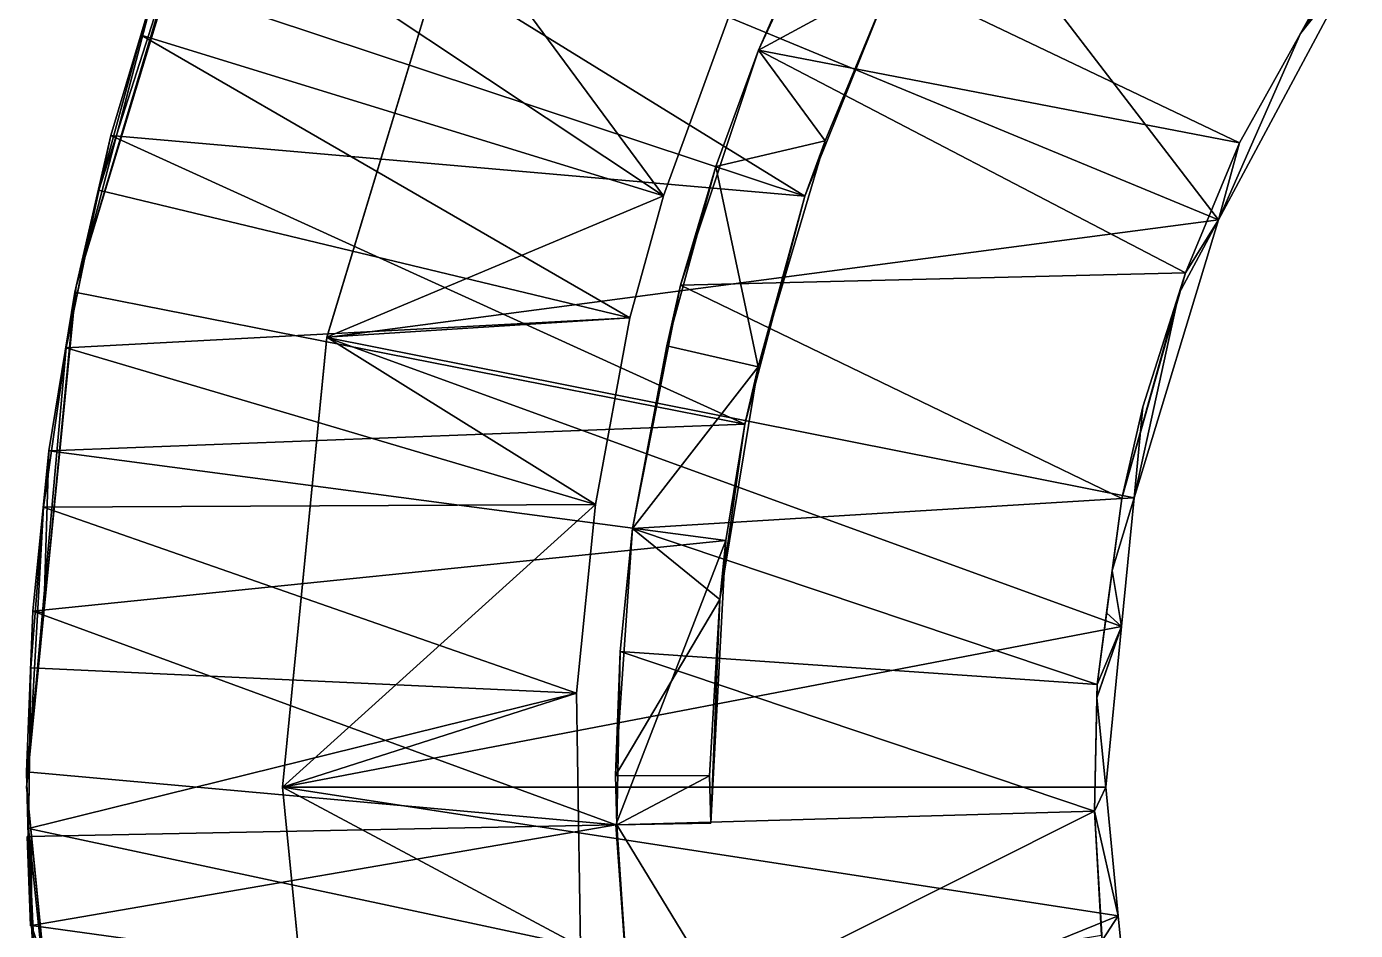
# Model space of a CAD drawing. Header units: metres. Extents: x -45 to 15, y -73 to -13.
# Drawn here: x -45 to -29.43, y -44.68 to -34.09 of the extents above; entities that cross this region are included whole.
import ezdxf

# ---------------------------------------------------------------- set-up
doc = ezdxf.new("R2010")
doc.units = ezdxf.units.M

msp = doc.modelspace()

# ---------------------------------------------------------------- linework, layer by layer
for points in [[(-39.946728, -32.666527, 28.999001), (-37.450855, -27.998766, 28.999001), (-31.037455, -36.356941, 43)], [(-29.432938, -33.356186, 43), (-31.037455, -36.356941, 43), (-37.450855, -27.998766, 28.999001)], [(-42.736259, -31.582499, 43), (-44.338165, -36.863998, 43), (-42.827999, -31.791, 43)], [(-44.338165, -36.863998, 43), (-42.736259, -31.582499, 43), (-42.817101, -31.84903, 18.1)], [(-43.476002, -33.560001, 43), (-42.827999, -31.791, 43), (-44.338165, -36.863998, 43)], [(-42.817101, -31.84903, 18.1), (-44.321033, -36.807518, 18.1), (-44.338165, -36.863998, 43)], [(-42.817101, -31.84903, 18.1), (-44.155998, -36.009998, 18.1), (-44.321033, -36.807518, 18.1)], [(-42.817101, -31.84903, 18.1), (-43.659, -34.192001, 18.1), (-44.155998, -36.009998, 18.1)], [(-43.659, -34.192001, 18.1), (-42.817101, -31.84903, 18.1), (-43.049, -32.409, 18.1)], [(-43.476002, -33.560001, 46), (-35.882999, -36.077, 46), (-42.827999, -31.791, 46)], [(-34.851002, -33.514999, 46), (-42.827999, -31.791, 46), (-35.882999, -36.077, 46)], [(-43.659, -34.192001, 11), (-43.049, -32.409, 11), (-37.541, -36.073002, 11)], [(-43.049, -32.409, 11), (-43.659, -34.192001, 11), (-43.659, -34.192001, 18.1)], [(-43.049, -32.409, 18.1), (-43.049, -32.409, 11), (-43.659, -34.192001, 18.1)], [(-36.778, -33.986, 11), (-37.541, -36.073002, 11), (-43.049, -32.409, 11)], [(-35.509998, -32.396, 49.849998), (-36.426998, -34.368999, 49.849998), (-36.426998, -34.368999, 50.599998)], [(-35.509998, -32.396, 49.849998), (-36.426998, -34.368999, 50.599998), (-35.842999, -33.041, 50.599998)], [(-34.851002, -33.514999, 49.099998), (-36.426998, -34.368999, 49.849998), (-35.509998, -32.396, 49.849998)], [(-39.948002, -32.666, 28.999001), (-39.946728, -32.666527, 28.999001), (-41.484001, -37.731998, 28.999001)], [(-41.484001, -37.731998, 28.999001), (-39.978928, -32.768002, 18.1), (-39.948002, -32.666, 28.999001)], [(-39.946728, -32.666527, 28.999001), (-41.482651, -37.732269, 28.999001), (-41.484001, -37.731998, 28.999001)], [(-31.037455, -36.356941, 43), (-41.482651, -37.732269, 28.999001), (-39.946728, -32.666527, 28.999001)], [(-41.484001, -37.731998, 18.1), (-39.978928, -32.768002, 18.1), (-41.484001, -37.731998, 28.999001)], [(-41.484001, -37.731998, 18.1), (-37.541, -36.073002, 18.1), (-39.978928, -32.768002, 18.1)], [(-36.778, -33.986, 18.1), (-39.978928, -32.768002, 18.1), (-37.541, -36.073002, 18.1)], [(-36.426998, -34.368999, 50.599998), (-30.790001, -35.455002, 50.599998), (-35.842999, -33.041, 50.599998)], [(-30.790001, -35.455002, 50.599998), (-29.719999, -33.535, 50.599998), (-35.842999, -33.041, 50.599998)], [(-29.432938, -33.356186, 43), (-30.075085, -34.172161, 43), (-31.037455, -36.356941, 43)], [(-30.075085, -34.172161, 43), (-29.432938, -33.356186, 43), (-30.016962, -34.067867, 43)], [(-44.013, -35.367001, 43), (-43.476002, -33.560001, 43), (-44.338165, -36.863998, 43)], [(-43.476002, -33.560001, 46), (-44.013, -35.367001, 46), (-35.882999, -36.077, 46)], [(-44.013, -35.367001, 43), (-44.013, -35.367001, 46), (-43.476002, -33.560001, 46)], [(-44.013, -35.367001, 43), (-43.476002, -33.560001, 46), (-43.476002, -33.560001, 43)], [(-34.851002, -33.514999, 49.099998), (-35.645, -35.429001, 49.099998), (-36.426998, -34.368999, 49.849998)], [(-35.882999, -36.077, 46), (-35.645, -35.429001, 49.099998), (-34.851002, -33.514999, 46)], [(-35.645, -35.429001, 49.099998), (-34.851002, -33.514999, 49.099998), (-34.851002, -33.514999, 46)], [(-29.719999, -33.535, 50.599998), (-30.790001, -35.455002, 50.599998), (-30.075085, -34.172161, 43)], [(-29.719999, -33.535, 50.599998), (-30.075085, -34.172161, 43), (-30.016962, -34.067867, 43)], [(-36.778, -33.986, 18.1), (-37.541, -36.073002, 18.1), (-37.541, -36.073002, 11)], [(-36.778, -33.986, 18.1), (-37.541, -36.073002, 11), (-36.778, -33.986, 11)], [(-44.155998, -36.009998, 18.1), (-43.659, -34.192001, 18.1), (-44.155998, -36.009998, 11)], [(-43.659, -34.192001, 11), (-44.155998, -36.009998, 11), (-43.659, -34.192001, 18.1)], [(-43.659, -34.192001, 11), (-37.931999, -37.502998, 11), (-44.155998, -36.009998, 11)], [(-37.541, -36.073002, 11), (-37.931999, -37.502998, 11), (-43.659, -34.192001, 11)], [(-30.075085, -34.172161, 43), (-30.790001, -35.455002, 43), (-31.037455, -36.356941, 43)], [(-30.790001, -35.455002, 43), (-30.075085, -34.172161, 43), (-30.790001, -35.455002, 50.599998)], [(-37.34, -37.122002, 50.599998), (-36.426998, -34.368999, 50.599998), (-36.926998, -35.730999, 49.849998)], [(-36.426998, -34.368999, 50.599998), (-37.34, -37.122002, 50.599998), (-31.422001, -36.977001, 50.599998)], [(-36.426998, -34.368999, 49.849998), (-36.926998, -35.730999, 49.849998), (-36.426998, -34.368999, 50.599998)], [(-35.645, -35.429001, 49.099998), (-36.926998, -35.730999, 49.849998), (-36.426998, -34.368999, 49.849998)], [(-31.422001, -36.977001, 50.599998), (-30.790001, -35.455002, 50.599998), (-36.426998, -34.368999, 50.599998)], [(-44.435001, -37.203999, 46), (-44.013, -35.367001, 46), (-44.415367, -37.118538, 43.000999)], [(-44.013, -35.367001, 46), (-44.435001, -37.203999, 46), (-36.585999, -38.749001, 46)], [(-44.415367, -37.118538, 43), (-44.013, -35.367001, 43), (-44.338165, -36.863998, 43)], [(-44.013, -35.367001, 43), (-44.415367, -37.118538, 43.000999), (-44.013, -35.367001, 46)], [(-44.415367, -37.118538, 43), (-44.415367, -37.118538, 43.000999), (-44.013, -35.367001, 43)], [(-36.585999, -38.749001, 46), (-35.882999, -36.077, 46), (-44.013, -35.367001, 46)], [(-35.645, -35.429001, 49.099998), (-36.431, -38.076, 49.099998), (-36.926998, -35.730999, 49.849998)], [(-36.431, -38.076, 49.099998), (-35.645, -35.429001, 49.099998), (-35.882999, -36.077, 46)], [(-31.422001, -36.977001, 43), (-31.037455, -36.356941, 43), (-30.790001, -35.455002, 43)], [(-31.422001, -36.977001, 43), (-30.790001, -35.455002, 43), (-30.790001, -35.455002, 50.599998)], [(-30.790001, -35.455002, 50.599998), (-31.422001, -36.977001, 50.599998), (-31.422001, -36.977001, 43)], [(-36.926998, -35.730999, 49.849998), (-37.501999, -37.830002, 49.849998), (-37.34, -37.122002, 50.599998)], [(-36.926998, -35.730999, 49.849998), (-36.431, -38.076, 49.099998), (-37.501999, -37.830002, 49.849998)], [(-44.155998, -36.009998, 11), (-44.537998, -37.855999, 11), (-44.321033, -36.807518, 18)], [(-44.155998, -36.009998, 11), (-37.931999, -37.502998, 11), (-44.537998, -37.855999, 11)], [(-44.321033, -36.807518, 18.1), (-44.155998, -36.009998, 18.1), (-44.321033, -36.807518, 18)], [(-44.155998, -36.009998, 11), (-44.321033, -36.807518, 18), (-44.155998, -36.009998, 18.1)], [(-37.541, -36.073002, 18.1), (-41.484001, -37.731998, 18.1), (-37.931999, -37.502998, 18.1)], [(-37.541, -36.073002, 18.1), (-37.931999, -37.502998, 18.1), (-37.931999, -37.502998, 11)], [(-37.541, -36.073002, 18.1), (-37.931999, -37.502998, 11), (-37.541, -36.073002, 11)], [(-36.585999, -38.749001, 46), (-36.431, -38.076, 49.099998), (-35.882999, -36.077, 46)], [(-32.024849, -39.613544, 43), (-41.482651, -37.732269, 28.999001), (-31.037455, -36.356941, 43)], [(-31.500832, -37.223545, 43), (-32.024849, -39.613544, 43), (-31.037455, -36.356941, 43)], [(-31.422001, -36.977001, 43), (-31.500832, -37.223545, 43), (-31.037455, -36.356941, 43)], [(-44.453766, -37.448944, 18), (-44.321033, -36.807518, 18), (-44.537998, -37.855999, 11)], [(-44.424, -37.146999, 18), (-44.321033, -36.807518, 18), (-44.453766, -37.448944, 18)], [(-44.424, -37.146999, 18), (-44.321033, -36.807518, 18.1), (-44.321033, -36.807518, 18)], [(-44.424, -37.146999, 18), (-44.424, -37.146999, 43.000999), (-44.321033, -36.807518, 18.1)], [(-44.415367, -37.118538, 43), (-44.321033, -36.807518, 18.1), (-44.424, -37.146999, 43.000999)], [(-44.415367, -37.118538, 43), (-44.338165, -36.863998, 43), (-44.321033, -36.807518, 18.1)], [(-32.171001, -39.618999, 50.599998), (-31.422001, -36.977001, 50.599998), (-37.34, -37.122002, 50.599998)], [(-31.422001, -36.977001, 43), (-32.171001, -39.618999, 50.599998), (-31.500832, -37.223545, 43)], [(-31.422001, -36.977001, 43), (-31.422001, -36.977001, 50.599998), (-32.171001, -39.618999, 50.599998)], [(-44.425575, -37.162968, 43), (-44.799892, -40.959999, 43), (-44.435001, -37.203999, 43)], [(-44.799892, -40.959999, 43), (-44.425575, -37.162968, 43), (-44.453766, -37.448944, 18.1)], [(-44.741001, -39.063, 43), (-44.435001, -37.203999, 43), (-44.799892, -40.959999, 43)], [(-44.435001, -37.203999, 43), (-44.741001, -39.063, 43), (-44.741001, -39.063, 46)], [(-44.435001, -37.203999, 43), (-44.741001, -39.063, 46), (-44.435001, -37.203999, 46)], [(-44.435001, -37.203999, 46), (-44.741001, -39.063, 46), (-36.585999, -38.749001, 46)], [(-44.453766, -37.448944, 18), (-44.453766, -37.448944, 18.1), (-44.424, -37.146999, 18)], [(-44.424, -37.146999, 18), (-44.453766, -37.448944, 18.1), (-44.424, -37.146999, 43.000999)], [(-44.425575, -37.162968, 43), (-44.424, -37.146999, 43.000999), (-44.453766, -37.448944, 18.1)], [(-44.425575, -37.162968, 43.000999), (-44.435001, -37.203999, 46), (-44.415367, -37.118538, 43.000999)], [(-44.435001, -37.203999, 43), (-44.435001, -37.203999, 46), (-44.425575, -37.162968, 43.000999)], [(-44.435001, -37.203999, 43), (-44.425575, -37.162968, 43.000999), (-44.425575, -37.162968, 43)], [(-44.415367, -37.118538, 43.000999), (-44.424, -37.146999, 43.000999), (-44.425575, -37.162968, 43.000999)], [(-44.424, -37.146999, 43.000999), (-44.425575, -37.162968, 43), (-44.425575, -37.162968, 43.000999)], [(-44.415367, -37.118538, 43.000999), (-44.415367, -37.118538, 43), (-44.424, -37.146999, 43.000999)], [(-32.171001, -39.618999, 50.599998), (-37.34, -37.122002, 50.599998), (-37.901001, -39.969002, 50.599998)], [(-37.34, -37.122002, 50.599998), (-37.501999, -37.830002, 49.849998), (-37.901001, -39.969002, 50.599998)], [(-31.924, -38.547001, 43), (-31.500832, -37.223545, 43), (-32.171001, -39.618999, 50.599998)], [(-31.500832, -37.223545, 43), (-31.924, -38.547001, 43), (-32.024849, -39.613544, 43)], [(-44.967266, -42.657822, 18.1), (-44.799892, -40.959999, 43), (-44.453766, -37.448944, 18.1)], [(-44.453766, -37.448944, 18.1), (-44.537998, -37.855999, 18.1), (-44.967266, -42.657822, 18.1)], [(-44.537998, -37.855999, 11), (-44.537998, -37.855999, 18.1), (-44.453766, -37.448944, 18)], [(-44.453766, -37.448944, 18.1), (-44.453766, -37.448944, 18), (-44.537998, -37.855999, 18.1)], [(-38.337002, -39.688999, 11), (-44.537998, -37.855999, 11), (-37.931999, -37.502998, 11)], [(-37.931999, -37.502998, 18.1), (-41.484001, -37.731998, 18.1), (-38.337002, -39.688999, 18.1)], [(-37.931999, -37.502998, 18.1), (-38.337002, -39.688999, 18.1), (-38.337002, -39.688999, 11)], [(-37.931999, -37.502998, 18.1), (-38.337002, -39.688999, 11), (-37.931999, -37.502998, 11)], [(-42.002998, -43, 28.999001), (-41.484001, -37.731998, 28.999001), (-42.001595, -42.999733, 28.999001)], [(-41.484001, -37.731998, 28.999001), (-42.002998, -43, 28.999001), (-41.484001, -37.731998, 18.1)], [(-42.002998, -43, 18.1), (-41.484001, -37.731998, 18.1), (-42.002998, -43, 28.999001)], [(-41.484001, -37.731998, 18.1), (-42.002998, -43, 18.1), (-38.337002, -39.688999, 18.1)], [(-41.482651, -37.732269, 28.999001), (-42.001595, -42.999733, 28.999001), (-41.484001, -37.731998, 28.999001)], [(-42.001595, -42.999733, 28.999001), (-41.482651, -37.732269, 28.999001), (-32.173111, -41.118458, 43)], [(-32.024849, -39.613544, 43), (-32.173111, -41.118458, 43), (-41.482651, -37.732269, 28.999001)], [(-36.431, -38.076, 49.099998), (-37.901001, -39.969002, 49.849998), (-37.501999, -37.830002, 49.849998)], [(-37.901001, -39.969002, 50.599998), (-37.501999, -37.830002, 49.849998), (-37.901001, -39.969002, 49.849998)], [(-44.803001, -39.722, 18.1), (-44.967266, -42.657822, 18.1), (-44.537998, -37.855999, 18.1)], [(-44.803001, -39.722, 18.1), (-44.537998, -37.855999, 11), (-44.803001, -39.722, 11)], [(-44.537998, -37.855999, 18.1), (-44.537998, -37.855999, 11), (-44.803001, -39.722, 18.1)], [(-44.537998, -37.855999, 11), (-38.337002, -39.688999, 11), (-44.803001, -39.722, 11)], [(-36.431, -38.076, 49.099998), (-36.879002, -40.800999, 49.099998), (-37.901001, -39.969002, 49.849998)], [(-36.431, -38.076, 49.099998), (-36.585999, -38.749001, 46), (-36.879002, -40.800999, 49.099998)], [(-31.924, -38.547001, 43), (-32.171001, -39.618999, 43), (-32.024849, -39.613544, 43)], [(-32.171001, -39.618999, 50.599998), (-32.171001, -39.618999, 43), (-31.924, -38.547001, 43)], [(-36.810001, -40.112999, 46), (-36.585999, -38.749001, 46), (-44.741001, -39.063, 46)], [(-36.810001, -40.112999, 46), (-36.879002, -40.800999, 49.099998), (-36.585999, -38.749001, 46)], [(-44.741001, -39.063, 43), (-44.799892, -40.959999, 43), (-44.929001, -40.938999, 43)], [(-44.741001, -39.063, 46), (-44.929001, -40.938999, 46), (-36.810001, -40.112999, 46)], [(-44.741001, -39.063, 46), (-44.741001, -39.063, 43), (-44.929001, -40.938999, 43)], [(-44.741001, -39.063, 46), (-44.929001, -40.938999, 43), (-44.929001, -40.938999, 46)], [(-38.557999, -41.901001, 11), (-44.803001, -39.722, 11), (-38.337002, -39.688999, 11)], [(-38.557999, -41.901001, 18.1), (-38.337002, -39.688999, 18.1), (-42.002998, -43, 18.1)], [(-38.557999, -41.901001, 11), (-38.337002, -39.688999, 11), (-38.557999, -41.901001, 18.1)], [(-38.337002, -39.688999, 18.1), (-38.557999, -41.901001, 18.1), (-38.337002, -39.688999, 11)], [(-32.171001, -39.618999, 50.599998), (-37.901001, -39.969002, 50.599998), (-32.459, -41.797001, 50.599998)], [(-32.171001, -39.618999, 50.599998), (-32.459, -41.797001, 50.599998), (-32.282757, -40.464172, 43)], [(-32.282757, -40.464172, 43), (-32.024849, -39.613544, 43), (-32.171001, -39.618999, 43)], [(-32.024849, -39.613544, 43), (-32.282757, -40.464172, 43), (-32.173111, -41.118458, 43)], [(-32.171001, -39.618999, 50.599998), (-32.282757, -40.464172, 43), (-32.171001, -39.618999, 43)], [(-44.967266, -42.657822, 18.1), (-44.803001, -39.722, 18.1), (-44.951, -41.601002, 18.1)], [(-44.951, -41.601002, 18.1), (-44.803001, -39.722, 18.1), (-44.951, -41.601002, 11)], [(-44.803001, -39.722, 11), (-44.951, -41.601002, 11), (-44.803001, -39.722, 18.1)], [(-44.803001, -39.722, 11), (-38.557999, -41.901001, 11), (-44.951, -41.601002, 11)], [(-36.879002, -40.800999, 49.099998), (-38.099998, -42.862999, 49.849998), (-37.901001, -39.969002, 49.849998)], [(-38.099998, -42.862999, 49.849998), (-38.046001, -41.412998, 50.599998), (-37.901001, -39.969002, 49.849998)], [(-38.046001, -41.412998, 50.599998), (-32.459, -41.797001, 50.599998), (-37.901001, -39.969002, 50.599998)], [(-38.046001, -41.412998, 50.599998), (-37.901001, -39.969002, 50.599998), (-37.901001, -39.969002, 49.849998)], [(-38.096001, -43.443001, 46), (-36.810001, -40.112999, 46), (-44.929001, -40.938999, 46)], [(-36.986, -43.422001, 46), (-36.810001, -40.112999, 46), (-38.096001, -43.443001, 46)], [(-36.810001, -40.112999, 46), (-36.986, -43.422001, 46), (-36.879002, -40.800999, 49.099998)], [(-32.348324, -40.959999, 43), (-32.282757, -40.464172, 43), (-32.459, -41.797001, 50.599998)], [(-32.348324, -40.959999, 43), (-32.173111, -41.118458, 43), (-32.282757, -40.464172, 43)], [(-45.000999, -42.821999, 46), (-38.096001, -43.443001, 46), (-44.929001, -40.938999, 46)], [(-44.929001, -40.938999, 46), (-44.929001, -40.938999, 43), (-45.000999, -42.821999, 46)], [(-44.799892, -40.959999, 43), (-45.000999, -42.821999, 43), (-44.929001, -40.938999, 43)], [(-45.000999, -42.821999, 43), (-45.000999, -42.821999, 46), (-44.929001, -40.938999, 43)], [(-38.099998, -42.862999, 49.849998), (-36.879002, -40.800999, 49.099998), (-37, -42.868999, 49.099998)], [(-36.879002, -40.800999, 49.099998), (-36.986, -43.422001, 46), (-37, -42.868999, 49.099998)], [(-44.799892, -40.959999, 43), (-44.997429, -42.963764, 43), (-45.000999, -42.821999, 43)], [(-44.997429, -42.963764, 43), (-44.799892, -40.959999, 43), (-44.967266, -42.657822, 18.1)], [(-32.459, -41.797001, 43), (-32.173111, -41.118458, 43), (-32.348324, -40.959999, 43)], [(-32.459, -41.797001, 43), (-32.348324, -40.959999, 43), (-32.459, -41.797001, 50.599998)], [(-32.173111, -41.118458, 43), (-32.358837, -43, 43), (-42.001595, -42.999733, 28.999001)], [(-32.173111, -41.118458, 43), (-32.462296, -41.954788, 43), (-32.358837, -43, 43)], [(-32.462296, -41.954788, 43), (-32.173111, -41.118458, 43), (-32.462212, -41.950733, 43)], [(-32.462212, -41.950733, 43), (-32.173111, -41.118458, 43), (-32.459, -41.797001, 43)], [(-38.099998, -42.862999, 49.849998), (-38.084999, -43.443001, 50.599998), (-38.046001, -41.412998, 50.599998)], [(-38.084999, -43.443001, 50.599998), (-32.490002, -43.280998, 50.599998), (-38.046001, -41.412998, 50.599998)], [(-32.459, -41.797001, 50.599998), (-38.046001, -41.412998, 50.599998), (-32.490002, -43.280998, 50.599998)], [(-44.951, -41.601002, 11), (-44.98, -43.485001, 11), (-44.967266, -42.657822, 18)], [(-44.98, -43.485001, 11), (-44.951, -41.601002, 11), (-38.557999, -41.901001, 11)], [(-44.967266, -42.657822, 18.1), (-44.951, -41.601002, 18.1), (-44.967266, -42.657822, 18)], [(-44.951, -41.601002, 11), (-44.967266, -42.657822, 18), (-44.951, -41.601002, 18.1)], [(-32.459, -41.797001, 50.599998), (-32.490002, -43.280998, 50.599998), (-32.462296, -41.954788, 43)], [(-32.459, -41.797001, 50.599998), (-32.462296, -41.954788, 43), (-32.462212, -41.950733, 43)], [(-32.459, -41.797001, 50.599998), (-32.462212, -41.950733, 43), (-32.459, -41.797001, 43)], [(-38.557999, -41.901001, 11), (-38.509998, -44.863998, 11), (-44.98, -43.485001, 11)], [(-38.557999, -41.901001, 18.1), (-42.002998, -43, 18.1), (-38.509998, -44.863998, 18.1)], [(-38.557999, -41.901001, 18.1), (-38.509998, -44.863998, 18.1), (-38.509998, -44.863998, 11)], [(-38.557999, -41.901001, 18.1), (-38.509998, -44.863998, 11), (-38.557999, -41.901001, 11)], [(-32.490002, -43.280998, 43), (-32.358837, -43, 43), (-32.462296, -41.954788, 43)], [(-32.490002, -43.280998, 43), (-32.462296, -41.954788, 43), (-32.490002, -43.280998, 50.599998)], [(-45.000999, -43, 18), (-44.967266, -42.657822, 18), (-44.976379, -43.249752, 18)], [(-44.967266, -42.657822, 18.1), (-44.967266, -42.657822, 18), (-45.000999, -43, 18)], [(-45.000999, -43, 18), (-45.000999, -43, 43.000999), (-44.967266, -42.657822, 18.1)], [(-44.997429, -42.963764, 43), (-44.967266, -42.657822, 18.1), (-45.000999, -43, 43.000999)], [(-44.976379, -43.249752, 18), (-44.967266, -42.657822, 18), (-44.98, -43.485001, 11)], [(-44.981998, -43.576, 46), (-38.096001, -43.443001, 46), (-45.000999, -42.821999, 46)], [(-45.000999, -42.821999, 46), (-44.997429, -42.963764, 43.000999), (-44.994976, -43.061123, 43.000999)], [(-45.000999, -42.821999, 46), (-44.994976, -43.061123, 43.000999), (-44.981998, -43.576, 46)], [(-45.000999, -42.821999, 46), (-45.000999, -42.821999, 43), (-44.997429, -42.963764, 43.000999)], [(-44.997429, -42.963764, 43), (-44.997429, -42.963764, 43.000999), (-45.000999, -42.821999, 43)], [(-44.997429, -42.963764, 43.000999), (-45.000999, -43, 43.000999), (-44.994976, -43.061123, 43.000999)], [(-44.997429, -42.963764, 43.000999), (-44.997429, -42.963764, 43), (-45.000999, -43, 43.000999)], [(-37, -42.868999, 49.099998), (-38.084999, -43.443001, 49.849998), (-38.099998, -42.862999, 49.849998)], [(-38.084999, -43.443001, 49.849998), (-38.084999, -43.443001, 50.599998), (-38.099998, -42.862999, 49.849998)], [(-37, -42.868999, 49.099998), (-36.986, -43.422001, 49.099998), (-38.084999, -43.443001, 49.849998)], [(-37, -42.868999, 49.099998), (-36.986, -43.422001, 46), (-36.986, -43.422001, 49.099998)], [(-44.976379, -43.249752, 18), (-44.976379, -43.249752, 18.1), (-45.000999, -43, 18)], [(-44.994976, -43.061123, 43), (-45.000999, -43, 43.000999), (-44.976379, -43.249752, 18.1)], [(-45.000999, -43, 18), (-44.976379, -43.249752, 18.1), (-45.000999, -43, 43.000999)], [(-45.000999, -43, 43.000999), (-44.994976, -43.061123, 43), (-44.994976, -43.061123, 43.000999)], [(-44.944218, -43.576, 43), (-44.994976, -43.061123, 43), (-44.976379, -43.249752, 18.1)], [(-44.944218, -43.576, 43), (-44.981998, -43.576, 43), (-44.994976, -43.061123, 43)], [(-44.981998, -43.576, 43), (-44.981998, -43.576, 46), (-44.994976, -43.061123, 43.000999)], [(-44.981998, -43.576, 43), (-44.994976, -43.061123, 43.000999), (-44.994976, -43.061123, 43)], [(-42.001621, -43, 28.999001), (-42.002998, -43, 28.999001), (-42.001595, -42.999733, 28.999001)], [(-41.484001, -48.268002, 28.999001), (-42.002998, -43, 28.999001), (-41.482674, -48.267464, 28.999001)], [(-42.001621, -43, 28.999001), (-41.482674, -48.267464, 28.999001), (-42.002998, -43, 28.999001)], [(-41.484001, -48.268002, 28.999001), (-41.484001, -48.268002, 18.1), (-42.002998, -43, 28.999001)], [(-42.002998, -43, 18.1), (-42.002998, -43, 28.999001), (-41.484001, -48.268002, 18.1)], [(-42.002998, -43, 18.1), (-41.484001, -48.268002, 18.1), (-38.509998, -44.863998, 18.1)], [(-42.001621, -43, 28.999001), (-42.001595, -42.999733, 28.999001), (-32.358837, -43, 43)], [(-42.001621, -43, 28.999001), (-32.358837, -43, 43), (-32.210575, -44.504913, 43)], [(-42.001621, -43, 28.999001), (-32.210575, -44.504913, 43), (-41.482674, -48.267464, 28.999001)], [(-32.210575, -44.504913, 43), (-32.358837, -43, 43), (-32.490002, -43.280998, 43)], [(-44.98, -43.485001, 11), (-44.98, -43.485001, 18.1), (-44.976379, -43.249752, 18)], [(-44.976379, -43.249752, 18.1), (-44.976379, -43.249752, 18), (-44.98, -43.485001, 18.1)], [(-44.976379, -43.249752, 18.1), (-44.98, -43.485001, 18.1), (-44.483578, -48.248653, 18.1)], [(-44.798317, -45.056, 43), (-44.944218, -43.576, 43), (-44.976379, -43.249752, 18.1)], [(-44.483578, -48.248653, 18.1), (-44.772091, -45.321999, 43), (-44.976379, -43.249752, 18.1)], [(-44.798317, -45.056, 43), (-44.976379, -43.249752, 18.1), (-44.772091, -45.321999, 43)], [(-38.096001, -43.443001, 46), (-38.084999, -43.443001, 49.849998), (-36.986, -43.422001, 49.099998)], [(-36.986, -43.422001, 46), (-38.096001, -43.443001, 46), (-36.986, -43.422001, 49.099998)], [(-36.851002, -45.466, 50.599998), (-32.490002, -43.280998, 50.599998), (-38.084999, -43.443001, 50.599998)], [(-32.405998, -44.733002, 50.599998), (-32.490002, -43.280998, 50.599998), (-36.851002, -45.466, 50.599998)], [(-32.490002, -43.280998, 43), (-32.398998, -44.797001, 43), (-32.210575, -44.504913, 43)], [(-32.490002, -43.280998, 43), (-32.490002, -43.280998, 50.599998), (-32.398998, -44.797001, 43)], [(-32.490002, -43.280998, 50.599998), (-32.405998, -44.733002, 50.599998), (-32.398998, -44.797001, 43)], [(-44.942001, -44.620998, 43), (-44.953999, -44.622002, 43), (-44.995998, -43.576, 43)], [(-44.995998, -43.576, 43), (-44.981998, -43.576, 43), (-44.942001, -44.620998, 43)], [(-44.953999, -44.622002, 46), (-44.942001, -44.620998, 46), (-44.995998, -43.576, 46)], [(-44.995998, -43.576, 46), (-44.942001, -44.620998, 46), (-44.981998, -43.576, 46)], [(-44.981998, -43.576, 46), (-44.981998, -43.576, 43), (-44.995998, -43.576, 46)], [(-44.995998, -43.576, 43), (-44.995998, -43.576, 46), (-44.981998, -43.576, 43)], [(-44.953999, -44.622002, 46), (-44.995998, -43.576, 46), (-44.953999, -44.622002, 43)], [(-44.995998, -43.576, 43), (-44.953999, -44.622002, 43), (-44.995998, -43.576, 46)], [(-44.942001, -44.620998, 46), (-38.096001, -43.443001, 46), (-44.981998, -43.576, 46)], [(-44.942001, -44.620998, 43), (-44.981998, -43.576, 43), (-44.944218, -43.576, 43)], [(-44.890999, -45.368, 11), (-44.98, -43.485001, 11), (-38.509998, -44.863998, 11)], [(-44.98, -43.485001, 18.1), (-44.98, -43.485001, 11), (-44.890999, -45.368, 11)], [(-44.98, -43.485001, 18.1), (-44.890999, -45.368, 11), (-44.890999, -45.368, 18.1)], [(-44.98, -43.485001, 18.1), (-44.890999, -45.368, 18.1), (-44.483578, -48.248653, 18.1)], [(-44.942001, -44.620998, 43), (-44.944218, -43.576, 43), (-44.798317, -45.056, 43)], [(-38.096001, -43.443001, 46), (-44.942001, -44.620998, 46), (-37.943001, -45.59, 46)], [(-37.943001, -45.59, 50.599998), (-38.084999, -43.443001, 50.599998), (-38.096001, -43.443001, 50.599998)], [(-38.084999, -43.443001, 49.849998), (-38.096001, -43.443001, 50.599998), (-38.084999, -43.443001, 50.599998)], [(-38.096001, -43.443001, 46), (-37.943001, -45.59, 46), (-38.096001, -43.443001, 50.599998)], [(-38.096001, -43.443001, 50.599998), (-38.084999, -43.443001, 49.849998), (-38.096001, -43.443001, 46)], [(-37.943001, -45.59, 50.599998), (-38.096001, -43.443001, 50.599998), (-37.943001, -45.59, 46)], [(-37.943001, -45.59, 50.599998), (-36.851002, -45.466, 50.599998), (-38.084999, -43.443001, 50.599998)], [(-32.210575, -44.504913, 43), (-32.024849, -46.386456, 43), (-41.482674, -48.267464, 28.999001)], [(-32.024849, -46.386456, 43), (-32.210575, -44.504913, 43), (-32.398998, -44.797001, 43)], [(-44.942001, -44.620998, 46), (-44.953999, -44.622002, 46), (-44.953999, -44.622002, 43)], [(-44.942001, -44.620998, 46), (-44.953999, -44.622002, 43), (-44.942001, -44.620998, 43)], [(-44.942001, -44.620998, 46), (-44.905998, -45.321999, 46), (-37.943001, -45.59, 46)], [(-44.942001, -44.620998, 46), (-44.942001, -44.620998, 43), (-44.905998, -45.321999, 46)], [(-44.798317, -45.056, 43), (-44.905998, -45.321999, 43), (-44.942001, -44.620998, 43)], [(-44.905998, -45.321999, 46), (-44.942001, -44.620998, 43), (-44.905998, -45.321999, 43)]]:
    msp.add_3dface(points)

doc.saveas('drawing.dxf')
